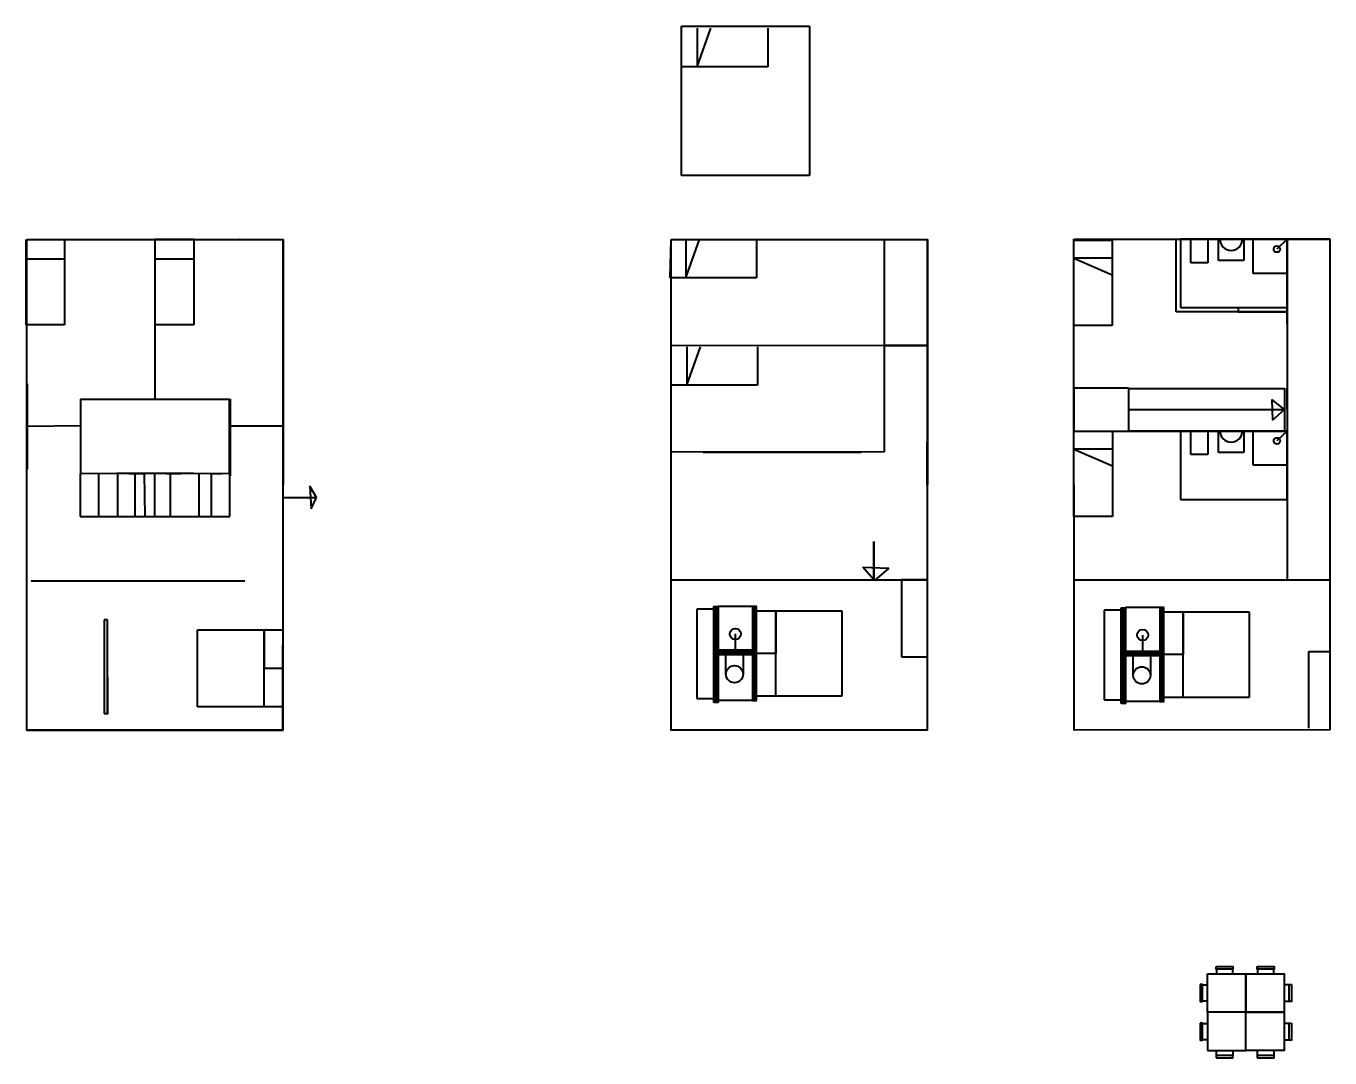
# Model space of a CAD drawing. Header units: inches. Extents: x -422522 to 22891, y -2973 to 414515.
# Drawn here: x 6936 to 9989, y 3155 to 5570 of the extents above; entities that cross this region are included whole.
import ezdxf

# ---------------------------------------------------------------- set-up
doc = ezdxf.new("R2010")
doc.units = ezdxf.units.IN
doc.header["$MEASUREMENT"] = 0
doc.layers.get('0').update_dxf_attribs({"lineweight": 40})

msp = doc.modelspace()

# ---------------------------------------------------------------- hatches: boundary and pattern name
h = msp.add_hatch()
h.set_pattern_fill('ANSI31', color=0)
h.paths.add_polyline_path([(8556.58442, 4211.36811), (8546.58442, 4211.36811), (8546.58442, 3986.70041), (8556.58442, 3986.70041)])
h.paths.add_polyline_path([(8646.09106, 4211.43528), (8636.58442, 4211.43528), (8636.58442, 3991.48204), (8646.09106, 3991.48204)])
h.paths.add_polyline_path([(8636.58442, 4109.16198), (8556.58442, 4109.16198), (8556.58442, 4099.16198), (8636.58442, 4099.16198)])
h = msp.add_hatch()
h.set_pattern_fill('ANSI31', color=0)
h.set_pattern_definition([(45, (953.74157, -2.58261), (-0.0883883476, 0.0883883476), [])])
h.paths.add_polyline_path([(9510.32599, 4208.78549), (9500.32599, 4208.78549), (9500.32599, 3984.1178), (9510.32599, 3984.1178)])
h.paths.add_polyline_path([(9599.83263, 4208.85267), (9590.32599, 4208.85267), (9590.32599, 3988.89943), (9599.83263, 3988.89943)])
h.paths.add_polyline_path([(9590.32599, 4106.57937), (9510.32599, 4106.57937), (9510.32599, 4096.57937), (9590.32599, 4096.57937)])

# ---------------------------------------------------------------- linework, layer by layer
for p, q in [((8470.45469, 5570.48986), (8770.45469, 5570.48986)), ((8470.45469, 5220.48986), (8470.45469, 5570.48986)), ((8506.85327, 5565.35138), (8506.85327, 5475.35138)), ((8506.85327, 5475.35138), (8538.96965, 5565.35138)), ((8672.59579, 5565.35138), (8672.59579, 5475.35138)), ((8770.45469, 5570.48986), (8770.45469, 5220.48986)), ((8672.59579, 5475.35138), (8470.45467, 5475.35138)), ((8770.45469, 5220.48986), (8470.45469, 5220.48986)), ((6935.91814, 4870.98107), (6935.91814, 5070.77344)), ((6937.70459, 5070.82543), (7537.70459, 5070.82543)), ((7025.91814, 5070.98107), (7025.91814, 4870.98107)), ((7237.70459, 5070.82543), (7237.43016, 4697.29532)), ((7328.85052, 5070.98108), (7237.70461, 5070.95196)), ((7328.85052, 5070.98108), (7328.85052, 4870.98108)), ((7436.34836, 5071.01528), (7435.44836, 5071.01528)), ((7437.24836, 5071.01528), (7436.34836, 5071.01528)), ((7437.24836, 5071.01528), (7537.24836, 5071.01528)), ((7537.24836, 5071.01528), (7537.24836, 3983.53999)), ((7537.70459, 5070.82543), (7537.26611, 3921.97833)), ((7538.07165, 3921.78845), (7538.07165, 5071.78845)), ((8444.16864, 4981.16079), (8446.30976, 5071.16079)), ((8446.30976, 5071.16079), (8646.30976, 5071.16079)), ((8446.30976, 5071.16079), (8480.56724, 5071.16079)), ((8480.56724, 5071.16079), (8480.56724, 4981.16079)), ((8480.56724, 4981.16079), (8512.68362, 5071.16079)), ((8646.30976, 5071.16079), (8646.30976, 4981.16079)), ((8945.84476, 4573.46723), (8945.97407, 5071.03093)), ((9045.85358, 5071.19499), (9045.85358, 3983.71971)), ((9046.3098, 5071.00515), (9045.87132, 3922.15804)), ((9389.23596, 5069.24367), (9479.23596, 5069.24367)), ((9389.23596, 4869.24367), (9389.23596, 5069.24367)), ((9523.73412, 5071.14471), (9395.90205, 5071.10387)), ((9479.23596, 5069.24367), (9479.23596, 4869.24367)), ((9523.71518, 5071.30364), (9888.71518, 5071.30364)), ((9628.71518, 4901.29755), (9628.71518, 5071.30364)), ((9638.71518, 5071.30364), (9638.71518, 4911.30364)), ((9888.71518, 5071.30364), (9638.71518, 5071.30364)), ((9662.97792, 5016.30364), (9662.97792, 5071.30364)), ((9666.1614, 5071.30364), (9706.1614, 5071.30364)), ((9702.97792, 5071.30364), (9702.97792, 5016.30364)), ((9727.49472, 5071.30364), (9787.49472, 5071.30364)), ((9727.49472, 5021.30364), (9727.49472, 5071.30364)), ((9787.49472, 5071.30364), (9787.49472, 5021.30364)), ((9808.71518, 5071.30364), (9888.71518, 5071.30364)), ((9808.71518, 4991.30364), (9808.71518, 5071.30364)), ((9888.71518, 5071.30364), (9864.56507, 5048.22018)), ((9988.71518, 5071.30364), (9888.71518, 5071.30364)), ((9888.71518, 5071.30364), (9888.71518, 4991.30364)), ((9888.71518, 4911.30364), (9888.71518, 5071.30364)), ((9888.7185, 4873.13703), (9888.7185, 5071.30364)), ((9888.7185, 5071.30364), (9888.7185, 4873.13703)), ((9888.77001, 5071.32962), (9888.72776, 4273.88297)), ((8945.84476, 4573.46723), (8945.96807, 5047.93368)), ((7025.91814, 5025.12566), (6935.91814, 5025.12566)), ((7328.85052, 5025.12567), (7238.85052, 5025.12567)), ((9479.23596, 5026.78131), (9389.23596, 5026.78131)), ((9389.23596, 5026.78131), (9479.23596, 4987.85502)), ((9702.97792, 5016.30364), (9662.97792, 5016.30364)), ((9787.49472, 5021.30364), (9727.49472, 5021.30364)), ((8646.30976, 4981.16079), (8444.16864, 4981.16079)), ((9888.71518, 4991.30364), (9808.71518, 4991.30364)), ((9638.71518, 4901.29755), (9628.71518, 4901.29755)), ((9638.71518, 4911.30364), (9888.71518, 4911.30364)), ((9888.761, 4901.29755), (9638.71518, 4901.29755)), ((9763.71518, 4911.30364), (9773.71518, 4911.30364)), ((9773.71518, 4911.30364), (9773.71518, 4901.30364)), ((9773.71518, 4901.30364), (9888.761, 4901.29755)), ((7025.91814, 4870.98107), (6935.91814, 4870.98107)), ((7328.85052, 4870.98108), (7238.85052, 4870.98108)), ((9479.23596, 4869.24367), (9389.23596, 4869.24367)), ((8945.90942, 4822.24908), (8446.38932, 4822.08951)), ((8482.81737, 4819.84893), (8482.81737, 4729.84893)), ((8482.81737, 4729.84893), (8514.93374, 4819.84893)), ((8648.55988, 4819.84893), (8648.55988, 4729.84893)), ((6938.9584, 4533.07414), (6938.9584, 4732.86651)), ((8648.55988, 4729.84893), (8446.41877, 4729.84893)), ((9517.07982, 4722.48756), (9389.28285, 4722.44674)), ((9389.28285, 4722.44674), (9389.28285, 4622.44674)), ((9517.07982, 4722.48756), (9517.07982, 4622.67904)), ((9517.07983, 4722.30836), (9882.06081, 4722.21351)), ((9882.06087, 4722.6465), (9882.06087, 4622.83798)), ((9888.74889, 4672.60629), (9888.74889, 4722.60629)), ((7063.44269, 4697.29532), (7063.44269, 4522.64821)), ((7063.44269, 4697.29532), (7411.41764, 4697.29532)), ((7063.44269, 4697.29532), (7363.44269, 4697.29532)), ((7363.44269, 4697.29532), (7393.44269, 4697.29532)), ((7393.44269, 4697.29532), (7413.44269, 4697.29532)), ((7411.41764, 4697.29532), (7411.41764, 4522.64821)), ((7413.44269, 4697.29532), (7413.44269, 4517.29532)), ((9517.07982, 4672.5833), (9882.06087, 4672.74224)), ((9882.06087, 4672.74224), (9852.97546, 4696.27477)), ((9852.97546, 4696.27477), (9854.03427, 4647.61789)), ((9854.03427, 4647.61789), (9882.06087, 4672.74224)), ((7063.44269, 4634.53187), (6938.9584, 4632.97033)), ((7411.41764, 4634.53187), (7537.53804, 4634.44796)), ((9389.28285, 4622.44674), (9888.74623, 4622.42028)), ((9389.37878, 4622.15744), (9479.37878, 4622.15744)), ((9389.37878, 4422.15744), (9389.37878, 4622.15744)), ((9479.37878, 4622.15744), (9479.37878, 4422.15744)), ((9517.07983, 4622.90787), (9882.06089, 4622.67905)), ((9638.74623, 4622.42028), (9638.74623, 4462.42028)), ((9888.74623, 4622.42028), (9638.74623, 4622.42028)), ((9663.00897, 4567.42028), (9663.00897, 4622.42028)), ((9666.19245, 4622.42028), (9706.19245, 4622.42028)), ((9703.00897, 4622.42028), (9703.00897, 4567.42028)), ((9727.52577, 4622.42028), (9787.52577, 4622.42028)), ((9727.52577, 4572.42028), (9727.52577, 4622.42028)), ((9787.52577, 4622.42028), (9787.52577, 4572.42028)), ((9808.74623, 4622.42028), (9888.74623, 4622.42028)), ((9808.74623, 4542.42028), (9808.74623, 4622.42028)), ((9888.74623, 4622.42028), (9864.59612, 4599.33681)), ((9888.74623, 4622.42028), (9888.74623, 4542.42028)), ((9888.74623, 4462.42028), (9888.74623, 4622.42028)), ((9045.85358, 4496.56448), (9045.85358, 4596.56448)), ((9479.37878, 4579.69508), (9389.37878, 4579.69508)), ((9389.37878, 4579.69508), (9479.37878, 4540.76879)), ((8945.84477, 4573.49322), (8446.45261, 4573.27575)), ((8521.45261, 4573.27575), (8891.45261, 4573.27575)), ((9703.00897, 4567.42028), (9663.00897, 4567.42028)), ((9787.52577, 4572.42028), (9727.52577, 4572.42028)), ((7412.71208, 4522.21136), (7062.71208, 4522.64821)), ((7062.71208, 4522.21136), (7062.71208, 4422.21136)), ((7105.21063, 4522.21136), (7105.21063, 4422.21136)), ((7327.70459, 4522.64821), (7147.70459, 4522.64821)), ((7150.85729, 4422.21136), (7150.85729, 4522.21136)), ((7176.31777, 4522.64821), (7215.66826, 4522.64821)), ((7190.20778, 4522.21136), (7190.20778, 4422.21136)), ((7212.2441, 4522.21136), (7213.95993, 4422.21136)), ((7237.71208, 4422.21136), (7237.71208, 4522.21136)), ((7263.17257, 4522.64821), (7299.0914, 4522.64821)), ((7273.63092, 4522.21136), (7273.63092, 4422.21136)), ((7341.31381, 4422.21136), (7341.31381, 4522.21136)), ((7366.77429, 4522.64821), (7395.10669, 4522.64821)), ((7369.6462, 4522.21136), (7369.6462, 4422.21136)), ((7412.71208, 4422.21136), (7412.71208, 4522.21136)), ((9888.74623, 4542.42028), (9808.74623, 4542.42028)), ((7615.55762, 4466.942), (7600.29505, 4493.0224)), ((7600.29505, 4493.0224), (7603.1402, 4439.96528)), ((7537.24836, 4466.942), (7615.55762, 4466.942)), ((7603.1402, 4439.96528), (7615.55762, 4466.942)), ((8446.56445, 4273.87526), (8446.56445, 4473.87526)), ((9638.74623, 4462.42028), (9888.74623, 4462.42028)), ((7062.71208, 4422.21136), (7412.71208, 4422.21136)), ((7105.21063, 4422.21136), (7150.85729, 4422.21136)), ((7190.20778, 4422.21136), (7237.71208, 4422.21136)), ((7273.63092, 4422.21136), (7341.31381, 4422.21136)), ((9479.37878, 4422.15744), (9389.37878, 4422.15744)), ((8920.97061, 4273.87526), (8920.97061, 4364.08639)), ((8920.97061, 4364.08639), (8920.97061, 4273.87526)), ((8920.97061, 4273.87526), (8895.26416, 4303.47926)), ((8895.26416, 4303.47926), (8955.93138, 4301.42478)), ((8955.93138, 4301.42478), (8922.36096, 4272.27411)), ((7447.83154, 4271.2309), (6947.83158, 4271.04088)), ((7537.26611, 4271.97833), (7537.26611, 3921.97833)), ((8446.56445, 4273.87526), (9045.85358, 4273.87526)), ((9045.85358, 4273.87526), (8985.85358, 4273.87526)), ((8985.85358, 4273.87526), (8985.85358, 4093.87526)), ((9389.42615, 4273.87526), (9988.7275, 4273.88452)), ((6937.61032, 4118.48859), (6937.61032, 4218.48859)), ((8546.58442, 4205.61717), (8506.58442, 4205.61717)), ((8546.58442, 4205.61717), (8506.58442, 4205.61717)), ((8506.58442, 4205.61717), (8506.58442, 3995.77989)), ((8546.58442, 3986.70041), (8546.58442, 4211.36811)), ((8546.58442, 4211.36811), (8556.58442, 4211.36811)), ((8636.58442, 4211.62354), (8556.58442, 4211.62354)), ((8556.58442, 4211.62354), (8556.58442, 3986.70041)), ((8636.58442, 4211.62354), (8636.58442, 3991.48204)), ((8636.58442, 4211.62354), (8646.58442, 4211.62354)), ((8646.09106, 4211.43528), (8636.58442, 4211.43528)), ((8645.93289, 4201.45866), (8845.93289, 4201.45866)), ((8646.09106, 3991.48204), (8646.09106, 4211.43528)), ((8691.15099, 4001.45866), (8691.15099, 4201.45866)), ((8691.15099, 4201.45866), (8691.15099, 4101.45866)), ((8845.93289, 4201.45866), (8845.93289, 4001.45866)), ((9045.93289, 4183.46984), (9045.93289, 3983.46984)), ((9500.32599, 4203.03456), (9460.32599, 4203.03456)), ((9500.32599, 4203.03456), (9460.32599, 4203.03456)), ((9460.32599, 4203.03456), (9460.32599, 3993.19728)), ((9500.32599, 3984.1178), (9500.32599, 4208.78549)), ((9500.32599, 4208.78549), (9510.32599, 4208.78549)), ((9590.32599, 4209.04093), (9510.32599, 4209.04093)), ((9510.32599, 4209.04093), (9510.32599, 3984.1178)), ((9590.32599, 4209.04093), (9590.32599, 3988.89943)), ((9590.32599, 4209.04093), (9600.32599, 4209.04093)), ((9599.83263, 4208.85267), (9590.32599, 4208.85267)), ((9599.67446, 4198.87605), (9799.67446, 4198.87605)), ((9599.83263, 3988.89943), (9599.83263, 4208.85267)), ((9644.89256, 3998.87605), (9644.89256, 4198.87605)), ((9644.89256, 4198.87605), (9644.89256, 4098.87605)), ((9799.67446, 4198.87605), (9799.67446, 3998.87605)), ((7126.41926, 4180.02044), (7119.09345, 4180.02044)), ((7119.09345, 4180.02044), (7119.09345, 3961.34785)), ((7126.41926, 3959.71208), (7126.41926, 4180.02044)), ((7337.26611, 3976.92419), (7337.26611, 4156.92419)), ((7337.26611, 4156.92419), (7537.26611, 4156.92419)), ((7493.66428, 3976.92419), (7493.66428, 4156.92419)), ((7493.66428, 4156.92419), (7493.66428, 4066.92419)), ((7537.26611, 4156.92419), (7537.26611, 3976.92419)), ((7537.26611, 3921.97833), (7537.26611, 4121.97833)), ((8596.58442, 4109.16198), (8596.58442, 4147.29034)), ((9550.32599, 4106.57937), (9550.32599, 4144.70773)), ((8636.58442, 4109.16198), (8556.58442, 4109.16198)), ((8556.58442, 4099.16198), (8636.58442, 4099.16198)), ((8574.45344, 4052.99134), (8574.45344, 4099.16198)), ((8574.45344, 4099.16198), (8614.62051, 4099.16198)), ((8614.62051, 4099.16198), (8614.62051, 4052.99134)), ((8636.58442, 4099.16198), (8636.58442, 4109.16198)), ((8691.15099, 4101.45866), (8645.93289, 4101.45866)), ((8985.85358, 4093.87526), (9045.93685, 4093.85233)), ((9590.32599, 4106.57937), (9510.32599, 4106.57937)), ((9510.32599, 4096.57937), (9590.32599, 4096.57937)), ((9528.19501, 4050.40873), (9528.19501, 4096.57937)), ((9528.19501, 4096.57937), (9568.36208, 4096.57937)), ((9568.36208, 4096.57937), (9568.36208, 4050.40873)), ((9590.32599, 4096.57937), (9590.32599, 4106.57937)), ((9644.89256, 4098.87605), (9599.67446, 4098.87605)), ((9939.59515, 3926.45945), (9939.59515, 4106.45945)), ((9939.59515, 4106.45945), (9988.73032, 4106.45869)), ((7126.41926, 4047.21092), (7126.40444, 4086.20631)), ((7493.66428, 4066.92419), (7537.26611, 4066.92419)), ((9045.93289, 4083.46984), (9045.93289, 4083.46984)), ((7126.41926, 4047.21092), (7126.41926, 3959.71208)), ((8845.93289, 4001.45866), (8645.93289, 4001.45866)), ((8845.93289, 4001.45866), (8691.15099, 4001.45866)), ((6938.07165, 3921.78845), (6938.07165, 3971.78845)), ((7537.26611, 3976.92419), (7337.26611, 3976.92419)), ((7537.24836, 3968.67861), (7537.24836, 3983.53999)), ((8506.58442, 3995.77989), (8546.58442, 3995.77989)), ((8556.58442, 3986.70041), (8546.58442, 3986.70041)), ((8636.58442, 3991.48204), (8556.58442, 3991.48204)), ((8636.58442, 3991.48204), (8646.09106, 3991.48204)), ((9460.32599, 3993.19728), (9500.32599, 3993.19728)), ((9510.32599, 3984.1178), (9500.32599, 3984.1178)), ((9590.32599, 3988.89943), (9510.32599, 3988.89943)), ((9590.32599, 3988.89943), (9599.83263, 3988.89943)), ((9799.67446, 3998.87605), (9599.67446, 3998.87605)), ((9799.67446, 3998.87605), (9644.89256, 3998.87605)), ((6937.68508, 3921.76938), (6937.66733, 3968.48862)), ((7119.09345, 3961.34785), (7126.41926, 3961.34785)), ((6938.07165, 3921.78845), (7538.07165, 3921.78845)), ((9723.13921, 3362.82353), (9723.13921, 3351.6584)), ((9761.09442, 3351.6584), (9761.09442, 3362.82353)), ((9819.39879, 3362.82353), (9819.39879, 3351.6584)), ((9857.354, 3351.6584), (9857.354, 3362.82353)), ((9723.13921, 3351.6584), (9761.09442, 3351.6584)), ((9819.39879, 3351.6584), (9857.354, 3351.6584)), ((9690.7744, 3325.64452), (9701.93953, 3325.64452)), ((9893.10466, 3325.64452), (9881.93953, 3325.64452)), ((9881.93953, 3325.64452), (9881.93953, 3287.68931)), ((9701.93953, 3287.68931), (9690.7744, 3287.68931)), ((9881.93953, 3287.68931), (9893.10466, 3287.68931)), ((9791.93953, 3261.6584), (9701.93953, 3261.6584)), ((9701.93953, 3261.6584), (9701.93953, 3171.6584)), ((9791.93953, 3171.6584), (9791.93953, 3261.6584)), ((9690.7744, 3235.03703), (9701.93953, 3235.03703)), ((9893.10466, 3235.03703), (9881.93953, 3235.03703)), ((9881.93953, 3235.03703), (9881.93953, 3197.08182)), ((9701.93953, 3197.08182), (9690.7744, 3197.08182)), ((9881.93953, 3197.08182), (9893.10466, 3197.08182)), ((9701.93953, 3171.6584), (9791.93953, 3171.6584)), ((9723.13921, 3160.49328), (9723.13921, 3171.6584)), ((9761.09442, 3171.6584), (9761.09442, 3160.49328)), ((9819.39879, 3160.49328), (9819.39879, 3171.6584)), ((9857.354, 3171.6584), (9857.354, 3160.49328))]:
    msp.add_line(p, q)
at = {"color": 3}
for points in [[(6937.70454, 5070.98107), (7537.24836, 5070.82526), (7537.26611, 3921.97833), (6938.07165, 3921.78845)], [(8446.30976, 5071.16079), (9045.85358, 5071.00497), (9045.87132, 3922.15804), (8446.67687, 3921.96817)], [(9389.17136, 5071.45946), (9988.71518, 5071.30364), (9988.73293, 3922.45671), (9389.53847, 3922.26684)]]:
    msp.add_lwpolyline(points, close=True, dxfattribs=at)
for points in [[(8945.90942, 4822.24908), (9046.21487, 4822.24908), (9046.21487, 4822.28112), (8945.90942, 4822.28112)], [(9722.06899, 3368.6598), (9761.64093, 3368.6598), (9761.64093, 3362.82353), (9722.06899, 3362.82353)], [(9818.32857, 3368.6598), (9857.90051, 3368.6598), (9857.90051, 3362.82353), (9818.32857, 3362.82353)], [(9701.93953, 3351.6584), (9791.93953, 3351.6584), (9791.93953, 3261.6584), (9701.93953, 3261.6584)], [(9791.93953, 3351.6584), (9881.93953, 3351.6584), (9881.93953, 3261.6584), (9791.93953, 3261.6584)], [(9684.93814, 3326.71473), (9684.93814, 3287.1428), (9690.7744, 3287.1428), (9690.7744, 3326.71473)], [(9898.94092, 3326.71473), (9898.94092, 3287.1428), (9893.10466, 3287.1428), (9893.10466, 3326.71473)], [(9684.93814, 3236.10725), (9684.93814, 3196.53531), (9690.7744, 3196.53531), (9690.7744, 3236.10725)], [(9791.93953, 3261.6584), (9881.93953, 3261.6584), (9881.93953, 3171.6584), (9791.93953, 3171.6584)], [(9898.94092, 3236.10725), (9898.94092, 3196.53531), (9893.10466, 3196.53531), (9893.10466, 3236.10725)], [(9722.06899, 3154.65701), (9761.64093, 3154.65701), (9761.64093, 3160.49328), (9722.06899, 3160.49328)], [(9818.32857, 3154.65701), (9857.90051, 3154.65701), (9857.90051, 3160.49328), (9818.32857, 3160.49328)]]:
    msp.add_lwpolyline(points, close=True)
for centre, radius in [((9864.56507, 5048.22018), 7.44605), ((9864.59612, 4599.33681), 7.44605), ((8596.58442, 4147.29034), 13.01522), ((9550.32599, 4144.70773), 13.01522), ((8594.53697, 4052.99134), 20.08353), ((9548.27854, 4050.40873), 20.08353)]:
    msp.add_circle(centre, radius)
for centre in [(9757.49472, 5071.30364), (9757.52577, 4622.42028)]:
    msp.add_arc(centre, 26.04967, 180, 0)

doc.saveas('drawing.dxf')
